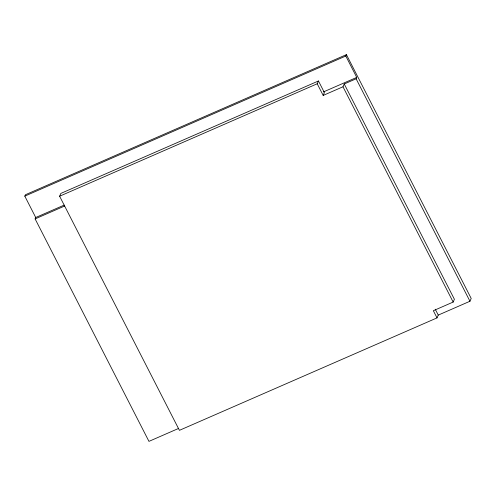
<?xml version="1.0" encoding="UTF-8"?>
<svg xmlns="http://www.w3.org/2000/svg" width="496" height="496" viewBox="0 0 496 496"><rect width="100%" height="100%" fill="white"/><g stroke="black" fill="none" stroke-linecap="round" stroke-linejoin="round"><path stroke-width="0.74" d="M178.548 428.457L148.955 441.372L35.117 218.91L35.731 217.508L24.8 196.143L25.42 194.748L346.425 54.628L471.2 298.456L469.96 301.252L438.259 315.096L437.019 317.893L179.422 430.336L59.613 196.218L60.853 193.415L318.451 80.978L324.415 92.628L323.175 95.43L317.217 83.774L318.451 80.978M24.8 196.143L345.805 56.023L346.425 54.628M323.175 95.43L342.99 86.781L344.23 83.979L356.122 78.79L356.742 77.395L345.805 56.023M437.019 317.893L433.343 310.713L453.158 302.064L454.398 299.268L344.23 83.979M59.613 196.218L317.217 83.774M35.731 217.508L64.139 205.108M323.361 91.958L356.742 77.395M35.117 218.91L64.703 205.995M356.122 78.79L469.96 301.252M342.99 86.781L453.158 302.064M435.252 309.219L438.259 315.096"/></g></svg>
